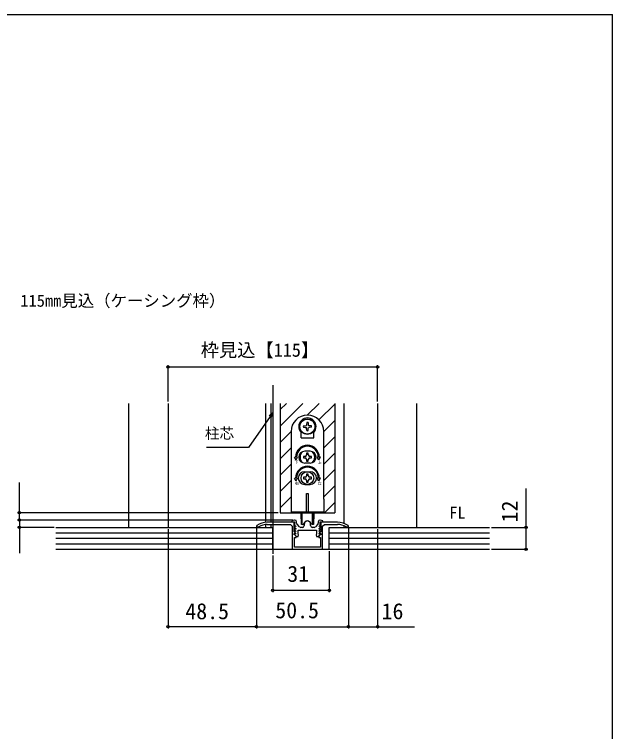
# Model space of a CAD drawing. Units: millimetres, scale not verified. Extents: x -525 to 525, y -783 to 779.
# Drawn here: x 196.7 to 525, y 353.3 to 746.6 of the extents above; entities that cross this region are included whole.
import ezdxf
from ezdxf.enums import TextEntityAlignment as Align

# ---------------------------------------------------------------- set-up
doc = ezdxf.new("R2010")
doc.units = ezdxf.units.MM
doc.header["$LTSCALE"] = 4
for name, color, linetype in [('0-1_USER1', 3, 'Continuous'), ('0-2_YKK_11', 7, 'Continuous'), ('0-3_YKK_12', 2, 'Continuous'), ('0-4_YKK_13', 4, 'Continuous'), ('0-5_YKK_D', 6, 'Continuous'), ('0-6_YKK_ZWAK', 7, 'Continuous'), ('0-7_YSS_K', 3, 'Continuous')]:
    doc.layers.add(name, color=color, linetype=linetype)
doc.styles.add('ＭＳ ゴシック', font='')
doc.styles.get('ＭＳ ゴシック').set_extended_font_data('MS Gothic')

msp = doc.modelspace()

# ---------------------------------------------------------------- linework, layer by layer
at = {"layer": '0-2_YKK_11'}
for p, q in [((351.606, 467.697), (351.606, 468.314)), ((363.406, 468.314), (363.406, 467.697)), ((353.108, 465.645), (351.863, 467.028)), ((354.806, 465.314), (353.852, 465.314)), ((355.806, 467.114), (355.806, 466.314)), ((359.206, 466.314), (359.206, 467.114)), ((361.161, 465.314), (360.206, 465.314)), ((363.15, 467.028), (361.904, 465.645))]:
    msp.add_line(p, q, dxfattribs=at)
for points in [[(374.006, 468.114), (364.806, 468.114), (364.806, 462.914), (364.172, 462.279), (364.324, 461.914), (364.806, 461.914), (364.806, 461.214), (364.406, 461.214), (363.706, 460.514), (363.706, 459.814), (364.606, 459.814), (364.606, 454.514), (357.965, 454.514), (357.781, 454.394), (357.231, 454.394), (357.048, 454.514), (350.406, 454.514), (350.406, 459.814), (351.306, 459.814), (351.306, 460.514), (350.606, 461.214), (350.206, 461.214), (350.206, 461.914), (350.689, 461.914), (350.841, 462.279), (350.206, 462.914), (350.206, 468.114), (335.506, 468.114)], [(350.606, 469.314), (350.506, 469.314), (348.974, 468.822), (349.053, 468.314), (350.506, 468.314), (350.506, 466.513), (351.118, 465.902), (350.957, 465.514), (350.594, 465.514), (350.481, 465.239), (351.118, 464.602), (350.957, 464.214), (350.594, 464.214), (350.481, 463.939), (351.118, 463.302), (350.957, 462.914), (350.594, 462.914), (350.481, 462.639), (351.118, 462.002), (350.957, 461.614), (350.594, 461.614), (350.481, 461.339), (351.506, 460.314), (352.506, 460.314), (352.694, 461.277), (352.506, 461.555), (352.506, 463.814)], [(352.506, 463.814), (362.506, 463.814), (362.506, 461.555), (362.319, 461.277), (362.506, 460.314), (363.506, 460.314), (364.532, 461.339), (364.418, 461.614), (364.056, 461.614), (363.895, 462.002), (364.532, 462.639), (364.418, 462.914), (364.056, 462.914), (363.895, 463.302), (364.532, 463.939), (364.418, 464.214), (364.056, 464.214), (363.895, 464.602), (364.532, 465.239), (364.418, 465.514), (364.056, 465.514), (363.895, 465.902), (364.506, 466.513), (364.506, 468.314), (365.959, 468.314), (366.039, 468.822), (364.506, 469.314), (364.406, 469.314)], [(329.717, 466.267), (329.506, 465.86), (329.506, 465.514), (330.657, 465.514), (330.816, 465.56)], [(335.506, 466.914), (348.206, 466.914), (349.206, 465.914), (349.206, 453.314)], [(349.206, 453.314), (365.806, 453.314), (365.806, 465.914), (366.806, 466.914), (374.006, 466.914)], [(378.696, 465.56), (378.856, 465.514), (380.006, 465.514), (380.006, 465.86), (379.796, 466.267)]]:
    msp.add_lwpolyline(points, dxfattribs=at)
for centre, radius, start, end in [((335.506, 458.114), 10, 90, 125.37654), ((350.606, 468.314), 1, 0.00001, 89.99999), ((357.506, 467.114), 1.7, 359.99999, 180.00001), ((364.406, 468.314), 1, 90.00001, 179.99999), ((374.006, 458.114), 10, 54.62346, 90), ((335.506, 458.114), 8.8, 89.99999, 122.20423), ((352.606, 467.697), 1, 180.00001, 221.98721), ((353.852, 466.314), 1, 221.98723, 270.00001), ((354.806, 466.314), 1, 270.00001, 359.99999), ((360.206, 466.314), 1, 180.00001, 269.99999), ((361.161, 466.314), 1, 269.99999, 318.01277), ((362.406, 467.697), 1, 318.01279, 359.99999), ((374.006, 458.114), 8.8, 57.79577, 90.00001)]:
    msp.add_arc(centre, radius, start, end, dxfattribs=at)
at = {"layer": '0-3_YKK_12'}
for p, q in [((338.506, 543.314), (338.506, 450.814)), ((259.506, 465.314), (259.506, 533.314)), ((281.006, 533.314), (281.006, 465.314)), ((334.506, 533.314), (334.506, 468.064)), ((337.506, 533.314), (337.506, 468.114)), ((342.506, 533.314), (342.506, 473.314)), ((342.506, 529.846), (345.974, 533.314)), ((342.506, 520.865), (354.955, 533.314)), ((357.435, 526.813), (363.935, 533.314)), ((363.825, 524.223), (372.506, 532.905)), ((372.506, 533.314), (372.506, 473.314)), ((377.506, 533.314), (377.506, 467.481)), ((396.006, 533.314), (396.006, 465.314)), ((417.506, 465.314), (417.506, 533.314)), ((366.506, 517.924), (372.506, 523.925)), ((342.506, 511.885), (348.507, 517.885)), ((366.506, 508.944), (372.506, 514.944)), ((342.506, 502.905), (348.506, 508.905)), ((366.506, 499.964), (372.506, 505.964)), ((342.506, 493.925), (348.506, 499.925)), ((366.506, 490.984), (372.506, 496.984)), ((342.506, 484.944), (348.506, 490.944)), ((366.506, 482.004), (372.506, 488.004)), ((342.506, 475.964), (348.506, 481.964)), ((366.797, 473.314), (372.506, 479.023)), ((342.506, 473.314), (372.506, 473.314)), ((334.506, 466.857), (334.506, 465.314)), ((337.506, 466.914), (337.506, 465.314)), ((377.506, 466.188), (377.506, 465.314))]:
    msp.add_line(p, q, dxfattribs=at)
at = {"layer": '0-4_YKK_13'}
for p, q in [((357.087, 521.688), (356.938, 521.132)), ((357.106, 522.778), (357.087, 521.688)), ((357.906, 522.778), (357.925, 521.688)), ((357.925, 521.688), (358.074, 521.132)), ((358.631, 520.983), (358.074, 521.132)), ((358.631, 520.145), (358.074, 519.996)), ((359.721, 520.964), (358.631, 520.983)), ((359.721, 520.164), (358.631, 520.145)), ((348.506, 517.814), (348.506, 480.814)), ((354.006, 514.364), (354.006, 517.352)), ((361.006, 514.364), (361.006, 517.352)), ((366.506, 480.814), (366.506, 517.814)), ((354.006, 514.364), (361.006, 514.364)), ((350.39, 503.814), (351.006, 503.814)), ((351.256, 502.314), (350.39, 503.814)), ((351.256, 502.314), (352.122, 503.814)), ((351.506, 503.814), (352.122, 503.814)), ((356.186, 504.254), (355.306, 504.254)), ((355.306, 504.254), (355.306, 503.374)), ((359.006, 507.064), (356.006, 507.064)), ((357.066, 506.014), (357.066, 505.134)), ((357.946, 506.014), (357.066, 506.014)), ((357.946, 505.134), (357.946, 506.014)), ((359.706, 504.254), (358.826, 504.254)), ((359.706, 503.374), (359.706, 504.254)), ((363.506, 503.814), (362.89, 503.814)), ((363.756, 502.314), (362.89, 503.814)), ((355.306, 503.374), (356.186, 503.374)), ((359.006, 500.564), (356.006, 500.564)), ((357.066, 502.494), (357.066, 501.614)), ((357.066, 501.614), (357.946, 501.614)), ((357.946, 501.614), (357.946, 502.494)), ((358.826, 503.374), (359.706, 503.374)), ((356.006, 495.814), (359.006, 495.814)), ((350.39, 492.314), (351.006, 492.314)), ((351.256, 490.814), (350.39, 492.314)), ((351.256, 490.814), (352.122, 492.314)), ((351.506, 492.314), (352.122, 492.314)), ((356.186, 492.754), (355.306, 492.754)), ((355.306, 492.754), (355.306, 491.874)), ((355.306, 491.874), (356.186, 491.874)), ((357.066, 494.514), (357.066, 493.634)), ((357.946, 494.514), (357.066, 494.514)), ((357.946, 493.634), (357.946, 494.514)), ((359.706, 492.754), (358.826, 492.754)), ((358.826, 491.874), (359.706, 491.874)), ((359.706, 491.874), (359.706, 492.754)), ((363.756, 490.814), (362.89, 492.314)), ((363.506, 492.314), (362.89, 492.314)), ((363.756, 490.814), (364.622, 492.314)), ((364.622, 492.314), (364.006, 492.314)), ((356.006, 488.814), (359.006, 488.814)), ((357.066, 490.994), (357.066, 490.114)), ((357.066, 490.114), (357.946, 490.114)), ((357.946, 490.114), (357.946, 490.994)), ((357.006, 483.814), (358.006, 483.814)), ((357.006, 473.614), (357.006, 483.814)), ((358.006, 483.814), (358.006, 473.614)), ((348.506, 480.814), (348.506, 473.314)), ((348.506, 473.814), (366.506, 473.814)), ((354.006, 470.065), (354.006, 473.314)), ((354.256, 466.814), (354.256, 473.314)), ((354.656, 466.814), (354.656, 473.314)), ((358.006, 473.614), (357.006, 473.614)), ((360.356, 466.814), (360.356, 473.314)), ((361.006, 473.314), (361.006, 470.065)), ((354.254, 469.77), (354.256, 469.77)), ((354.256, 469.814), (354.256, 466.814)), ((360.756, 466.814), (360.756, 469.814)), ((360.756, 469.77), (360.758, 469.77)), ((354.656, 466.814), (354.256, 466.814)), ((354.656, 466.814), (355.276, 467.039)), ((360.356, 466.814), (359.737, 467.039))]:
    msp.add_line(p, q, dxfattribs=at)
for points in [[(355.292, 520.964), (356.382, 520.983), (356.938, 521.132)], [(355.292, 520.164), (356.382, 520.145), (356.938, 519.996)], [(357.106, 518.349), (357.087, 519.439), (356.938, 519.996)], [(357.906, 518.349), (357.925, 519.439), (358.074, 519.996)], [(363.756, 502.314), (364.622, 503.814), (364.006, 503.814)], [(366.506, 480.814), (366.506, 473.314), (348.506, 473.314)], [(360.756, 473.314), (360.756, 466.814), (360.356, 466.814)]]:
    msp.add_lwpolyline(points, dxfattribs=at)
for centre, radius in [((357.506, 520.564), 4.25), ((357.506, 520.564), 4.1), ((357.506, 492.314), 3.5)]:
    msp.add_circle(centre, radius, dxfattribs=at)
for centre, radius, start, end in [((357.506, 517.814), 9, 0, 180), ((357.506, 520.564), 4.75, 317.4631, 222.5369), ((357.506, 520.564), 2.25, 169.75965, 190.24035), ((357.506, 520.564), 2.25, 79.75965, 100.24035), ((357.506, 520.564), 2.25, 349.75965, 10.24035), ((357.506, 520.564), 2.25, 259.75965, 280.24035), ((357.506, 503.814), 6.5, 0, 180), ((357.506, 503.814), 6, 0, 180), ((356.006, 503.814), 3.25, 90, 270), ((357.506, 503.814), 4, 129.83844, 230.16156), ((356.186, 505.134), 0.88, 270, 0), ((358.826, 505.134), 0.88, 180, 270), ((359.006, 503.814), 3.25, 270, 90), ((357.506, 503.814), 4, 309.83844, 50.16156), ((356.186, 502.494), 0.88, 0, 90), ((358.826, 502.494), 0.88, 90, 180), ((357.506, 492.314), 6.5, 0, 180), ((357.506, 492.314), 6, 0, 180), ((356.006, 492.314), 3.5, 90, 270), ((359.006, 492.314), 3.5, 270, 90), ((356.186, 493.634), 0.88, 270, 0), ((356.186, 490.994), 0.88, 0, 90), ((358.826, 493.634), 0.88, 180, 270), ((358.826, 490.994), 0.88, 90, 180), ((354.306, 470.065), 0.3, 180, 260), ((357.506, 466.814), 2, 16.15012, 163.84988), ((360.706, 470.065), 0.3, 280, 0), ((355.105, 467.509), 0.5, 290, 343.84988), ((359.908, 467.509), 0.5, 196.15012, 250)]:
    msp.add_arc(centre, radius, start, end, dxfattribs=at)
at = {"layer": '0-5_YKK_D'}
for p, q in [((281.006, 534.314), (281.006, 554.314)), ((281.006, 553.314), (396.006, 553.314)), ((396.006, 534.314), (396.006, 554.314)), ((199.506, 473.314), (199.506, 489.982)), ((341.506, 473.314), (198.506, 473.314)), ((199.506, 469.314), (199.506, 473.314)), ((349.553, 469.314), (198.506, 469.314)), ((349.553, 469.314), (198.506, 469.314)), ((199.506, 469.314), (199.506, 466.764)), ((218.506, 465.314), (198.506, 465.314)), ((281.006, 464.314), (281.006, 409.814)), ((329.506, 464.714), (329.506, 409.814)), ((329.506, 464.714), (329.506, 409.814)), ((380.006, 464.714), (380.006, 409.814)), ((380.006, 464.714), (380.006, 409.814)), ((396.006, 464.314), (396.006, 409.814)), ((458.506, 465.314), (478.506, 465.314)), ((369.506, 452.314), (369.506, 429.814)), ((458.506, 453.314), (478.506, 453.314)), ((338.506, 449.814), (338.506, 429.814)), ((338.506, 430.814), (369.506, 430.814)), ((329.506, 410.814), (281.006, 410.814)), ((329.506, 410.814), (380.006, 410.814))]:
    msp.add_line(p, q, dxfattribs=at)
for points in [[(338.506, 528.241), (337.044, 526.152), (325.11, 509.109), (302.06, 509.109)], [(336.484, 526.544), (338.506, 528.241), (337.603, 525.761)], [(477.506, 453.314), (477.506, 465.314), (477.506, 486.591)], [(199.506, 469.314), (199.506, 465.314), (199.506, 451.195)], [(380.006, 410.814), (396.006, 410.814), (416.215, 410.814)]]:
    msp.add_lwpolyline(points, dxfattribs=at)
for centre in [(281.006, 553.314), (396.006, 553.314), (199.506, 473.314), (199.506, 469.314), (199.506, 469.314), (199.506, 465.314), (477.506, 465.314), (477.506, 453.314), (338.506, 430.814), (369.506, 430.814), (281.006, 410.814), (329.506, 410.814), (329.506, 410.814), (380.006, 410.814), (380.006, 410.814), (396.006, 410.814)]:
    msp.add_circle(centre, 0.637, dxfattribs=at)
at = {"layer": '0-6_YKK_ZWAK'}
msp.add_line((-525, 746.6), (525, 746.6), dxfattribs=at)
msp.add_lwpolyline([(-525, -783.4), (525, -783.4), (525, 746.6)], dxfattribs=at)
at = {"layer": '0-7_YSS_K'}
for p, q in [((219.506, 465.314), (338.506, 465.314)), ((338.506, 453.314), (338.506, 465.314)), ((369.506, 465.314), (457.506, 465.314)), ((369.506, 453.314), (369.506, 465.314)), ((219.506, 462.314), (338.506, 462.314)), ((369.506, 462.314), (457.506, 462.314)), ((219.506, 459.314), (338.506, 459.314)), ((219.506, 456.314), (338.506, 456.314)), ((369.506, 459.314), (457.506, 459.314)), ((369.506, 456.314), (457.506, 456.314)), ((219.506, 453.314), (457.506, 453.314))]:
    msp.add_line(p, q, dxfattribs=at)

# ---------------------------------------------------------------- texts
at = {"layer": '0-1_USER1', "style": 'ＭＳ ゴシック'}
for s, p in [('115㎜見込（ケーシング枠）', (200.006, 584.314)), ('FL', (435.301, 468.155))]:
    msp.add_text(s, height=6.598, dxfattribs=at).set_placement(p, align=Align.BOTTOM_LEFT)
at = {"layer": '0-4_YKK_13', "style": 'ＭＳ ゴシック'}
for s, p in [('下', (350.477, 499.77)), ('上', (363.151, 499.601)), ('右', (350.586, 488.246)), ('左', (363.127, 488.209))]:
    msp.add_text(s, height=1.558, dxfattribs=at).set_placement(p, align=Align.BOTTOM_LEFT)
at = {"layer": '0-5_YKK_D', "style": 'ＭＳ ゴシック'}
for s, height, p in [('枠見込【115】', 7.331, (298.989, 556.677)), ('柱芯', 5.865, (301.275, 512.161)), ('31', 8.798, (346.472, 432.814)), ('48.5', 8.798, (290.529, 412.314)), ('50.5', 8.798, (339.893, 412.814)), ('16', 8.798, (398.215, 412.314))]:
    msp.add_text(s, height=height, dxfattribs=at).set_placement(p, align=Align.BOTTOM_LEFT)
msp.add_text('12', height=8.798, rotation=90, dxfattribs=at).set_placement((475.506, 468.023), align=Align.BOTTOM_LEFT)

doc.saveas('drawing.dxf')
